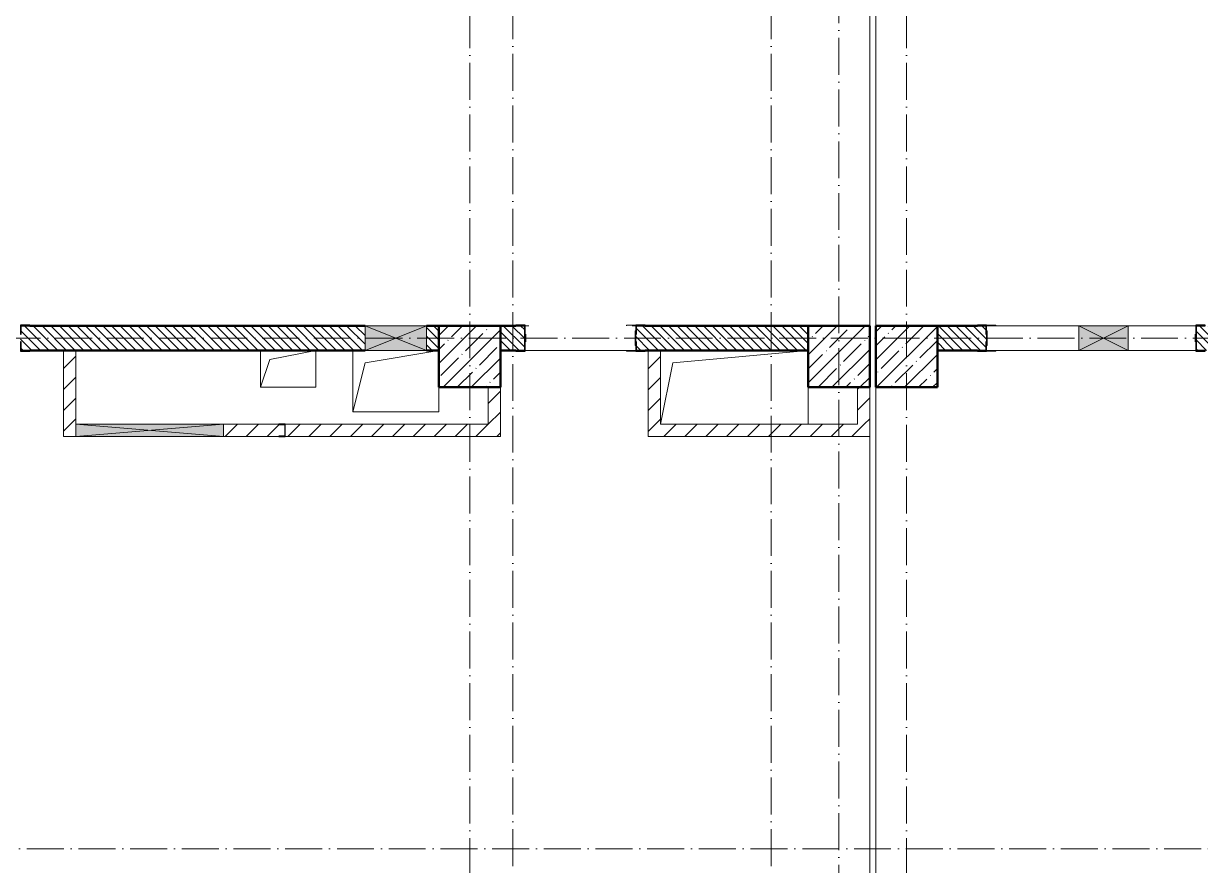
# Model space of a CAD drawing. Header units: millimetres. Extents: x -213536 to 1564669, y -45299 to 942238.
# Drawn here: x 609258 to 618820, y 573239 to 580082 of the extents above; entities that cross this region are included whole.
import ezdxf

# ---------------------------------------------------------------- set-up
doc = ezdxf.new("R2010")
doc.units = ezdxf.units.MM
doc.linetypes.add('50_200_ШТРИХ_1Т_ш5_п1_п1_', pattern=[700, 500, -100, 0, -100])
for name, color, linetype, lineweight in [('3.1) ЖБ окна 1.2 м', 102, 'Continuous', 30), ('A-DETL-GENF-OTLN', 7, 'Continuous', 9), ('A-FLOR-____-OTLN', 7, 'Continuous', 9), ('A-GENM-____-MCUT', 7, 'Continuous', 25), ('A-GENM-____-OTLN', 7, 'Continuous', 9), ('A-GENM-____-OTLN-1', 7, 'Continuous', 25), ('A-GLAZ-____-OTLN', 7, 'Continuous', 9), ('A-WALL-____-MCUT-2', 7, 'Continuous', 50), ('A-WALL-____-PATT-1', 7, 'Continuous', 9), ('A-WALL-FNSH-MCUT-1', 7, 'Continuous', 9), ('I-WALL-____-OTLN', 7, 'Continuous', 9), ('S-COLS-____-MCUT', 7, 'Continuous', 50), ('S-COLS-____-OTLN', 7, 'Continuous', 9), ('S-GRID-____-OTLN-1', 7, '50_200_ШТРИХ_1Т_ш5_п1_п1_', 9)]:
    doc.layers.add(name, color=color, linetype=linetype, lineweight=lineweight)
pattern_1 = [(45, (544282.64, 571544.04), (-84.85281, 84.85281), [])]
pattern_2 = [(135, (544282.637, 571544.04), (-35.35534, -35.35534), [])]

# ---------------------------------------------------------------- blocks, each defined once
blk = doc.blocks.new('BSC_Колонна _Прямоугольная - 500х500-V56-АР1_План отверстий 2 этажа в осях 1-64_А-ГГ')
at = {"layer": 'S-COLS-____-OTLN'}
h = blk.add_hatch(dxfattribs=at)
h.set_pattern_fill('FP_85', color=256, style=0, pattern_type=2)
h.set_pattern_definition([(45, (-68600, -5831.04), (-114.04925, 114.04925), []), (45, (-68485.95, -5831.04), (-114.04925, 114.04925), [201.613, -40.323, 3.353, -36.97])])
h.paths.add_polyline_path([(-250, -250), (250, -250), (250, 250), (-250, 250)], flags=0)
at = {"layer": 'S-COLS-____-MCUT'}
for p, q in [((250, 250), (-250, 250)), ((-250, 250), (-250, -250)), ((250, -250), (250, 250)), ((-250, -250), (250, -250))]:
    blk.add_line(p, q, dxfattribs=at)
blk = doc.blocks.new('BSC_Колонна _Прямоугольная - 500х500-V113-АР1_План отверстий 2 этажа в осях 1-64_А-ГГ')
at = {"layer": 'S-COLS-____-OTLN'}
h = blk.add_hatch(dxfattribs=at)
h.set_pattern_fill('FP_142', color=256, style=0, pattern_type=2)
h.set_pattern_definition([(45, (-71600, -5831.04), (-114.04925, 114.04925), []), (45, (-71485.95, -5831.04), (-114.04925, 114.04925), [201.613, -40.323, 3.353, -36.97])])
h.paths.add_polyline_path([(-250, -250), (250, -250), (250, 250), (-250, 250)], flags=0)
at = {"layer": 'S-COLS-____-MCUT'}
for p, q in [((250, 250), (-250, 250)), ((-250, 250), (-250, -250)), ((250, -250), (250, 250)), ((-250, -250), (250, -250))]:
    blk.add_line(p, q, dxfattribs=at)
blk = doc.blocks.new('BSC_Колонна _Прямоугольная - 500х500-V131-АР1_План отверстий 2 этажа в осях 1-64_А-ГГ')
at = {"layer": 'S-COLS-____-OTLN'}
h = blk.add_hatch(dxfattribs=at)
h.set_pattern_fill('FP_161', color=256, style=0, pattern_type=2)
h.set_pattern_definition([(45, (-72150, -5831.04), (-114.04925, 114.04925), []), (45, (-72035.95, -5831.04), (-114.04925, 114.04925), [201.613, -40.323, 3.353, -36.97])])
h.paths.add_polyline_path([(-250, -250), (250, -250), (250, 250), (-250, 250)], flags=0)
at = {"layer": 'S-COLS-____-MCUT'}
for p, q in [((250, 250), (-250, 250)), ((-250, 250), (-250, -250)), ((250, -250), (250, 250)), ((-250, -250), (250, -250))]:
    blk.add_line(p, q, dxfattribs=at)
blk = doc.blocks.new('Фахверк_СКБ_Уголок - 200_3960_зеркало-28268689-АР1_План отверстий 2 этажа в осях 1-64_А-ГГ')
at = {"layer": 'A-GENM-____-MCUT'}
for p, q in [((200, 156), (125, 156)), ((125, 156), (125, 81)), ((131, 81), (131, 150)), ((131, 150), (200, 150)), ((200, 150), (200, 156)), ((125, 81), (131, 81)), ((131, 19), (125, 19)), ((125, 19), (125, -56)), ((131, -50), (131, 19)), ((125, -56), (200, -56)), ((200, -50), (131, -50)), ((200, -56), (200, -50))]:
    blk.add_line(p, q, dxfattribs=at)
blk = doc.blocks.new('Фахверк_СКБ_Уголок - 200_3960-28268576-АР1_План отверстий 2 этажа в осях 1-64_А-ГГ')
at = {"layer": 'A-GENM-____-MCUT'}
for p, q in [((200, 156), (125, 156)), ((125, 156), (125, 81)), ((131, 81), (131, 150)), ((131, 150), (200, 150)), ((200, 150), (200, 156)), ((125, 81), (131, 81)), ((131, 19), (125, 19)), ((125, 19), (125, -56)), ((131, -50), (131, 19)), ((125, -56), (200, -56)), ((200, -50), (131, -50)), ((200, -56), (200, -50))]:
    blk.add_line(p, q, dxfattribs=at)
blk = doc.blocks.new('154_Стойка_СКБ_Уголок - СМ-2480_200-28346303-АР1_План отверстий 2 этажа в осях 1-64_А-ГГ')
at = {"layer": 'A-GENM-____-MCUT'}
for p, q in [((125, 156), (125, 81)), ((200, 156), (125, 156)), ((131, 81), (131, 150)), ((131, 150), (200, 150)), ((200, 150), (200, 156)), ((125, 81), (131, 81)), ((131, 19), (125, 19)), ((125, 19), (125, -56)), ((131, -50), (131, 19)), ((125, -56), (200, -56)), ((200, -50), (131, -50)), ((200, -56), (200, -50))]:
    blk.add_line(p, q, dxfattribs=at)
blk = doc.blocks.new('Стойка_Влож_Полоса боковая - Полоса-28213942-АР1_План отверстий 2 этажа в осях 1-64_А-ГГ')
at = {"layer": 'A-GENM-____-OTLN'}
for p, q in [((-5, 60), (0, 60)), ((-5, -60), (-5, 60)), ((0, 31), (0, -31)), ((0, -60), (-5, -60))]:
    blk.add_line(p, q, dxfattribs=at)
blk = doc.blocks.new('Стойка_Влож_Уголок_Опорный - Уголок-28213941-АР1_План отверстий 2 этажа в осях 1-64_А-ГГ')
at = {"layer": 'A-GENM-____-OTLN'}
for p, q in [((-212, -6), (-212, 0)), ((0, 0), (0, -6)), ((-212, -75), (-212, -6)), ((-212, -6), (-206, -6)), ((-212, -75), (-206, -75)), ((-6, -6), (0, -6)), ((-6, -75), (0, -75)), ((0, -6), (0, -75))]:
    blk.add_line(p, q, dxfattribs=at)
blk = doc.blocks.new('154_Фахверк_СКБ_Швеллер - Тип_100_3960-28318856-АР1_План отверстий 2 этажа в осях 1-64_А-ГГ')
at = {"layer": 'A-GENM-____-MCUT'}
for p, q in [((175, 50), (125, 50)), ((125, 50), (125, -50)), ((128, 47), (175, 47)), ((128, -47), (128, 47)), ((175, 47), (175, 50)), ((125, -50), (175, -50)), ((175, -47), (128, -47)), ((175, -50), (175, -47))]:
    blk.add_line(p, q, dxfattribs=at)
blk = doc.blocks.new('AR_Отверстие прямоугольное _в плите_ - AR_Отверстие прямоугольное _в плите_-30552548-АР1_План отверстий 2 этажа в осях 1-64_А-ГГ')
at = {"layer": 'A-GENM-____-OTLN'}
for p, q in [((-500, 200), (600, 300)), ((-600, -300), (-500, 200)), ((600, -300), (600, 0))]:
    blk.add_line(p, q, dxfattribs=at)
blk = doc.blocks.new('AR_Отверстие прямоугольное _в плите_ - AR_Отверстие прямоугольное _в плите_-30553029-АР1_План отверстий 2 этажа в осях 1-64_А-ГГ')
at = {"layer": 'A-GENM-____-OTLN'}
for p, q in [((-350, 250), (-350, -250)), ((-250, 150), (350, 250)), ((-350, -250), (-250, 150)), ((350, -250), (350, -50)), ((-350, -250), (350, -250))]:
    blk.add_line(p, q, dxfattribs=at)
blk = doc.blocks.new('AR_Отверстие прямоугольное _в плите_ - AR_Отверстие прямоугольное _в плите_-V184-АР1_План отверстий 2 этажа в осях 1-64_А-ГГ')
at = {"layer": 'A-GENM-____-OTLN'}
for p, q in [((-225, 150), (-225, -150)), ((-150, 75), (225, 150)), ((225, -150), (225, 150)), ((-225, -150), (-150, 75)), ((-225, -150), (225, -150))]:
    blk.add_line(p, q, dxfattribs=at)
blk = doc.blocks.new('AR_Отверстие прямоугольное _в стене__БезПР - AR_Отверстие прямоугольное _в стене__БезПР-36427847-АР1_План отверстий 2 этажа в осях 1-64_А-ГГ')
at = {"layer": 'A-GLAZ-____-OTLN'}
blk.add_hatch(color=256, dxfattribs=at).paths.add_polyline_path([(250, 100), (-250, 100), (-250, -100), (250, -100)], flags=0)
at = {"layer": 'A-DETL-GENF-OTLN'}
for p, q in [((-250, -100), (-250, 100)), ((-250, 100), (250, 100)), ((250, 100), (-250, -100)), ((-250, 100), (250, -100)), ((250, 100), (-250, 100)), ((-250, 100), (-250, -100)), ((250, 100), (250, -100)), ((250, -100), (250, 100)), ((250, -100), (-250, -100)), ((-250, -100), (250, -100))]:
    blk.add_line(p, q, dxfattribs=at)
at = {"layer": 'A-GLAZ-____-OTLN'}
blk.add_line((250, 100), (-250, 100), dxfattribs=at)
blk = doc.blocks.new('AR_Отверстие прямоугольное _в стене__БезПР - AR_Отверстие прямоугольное _в стене__БезПР-36428632-АР1_План отверстий 2 этажа в осях 1-64_А-ГГ')
at = {"layer": 'A-GLAZ-____-OTLN'}
blk.add_hatch(color=256, dxfattribs=at).paths.add_polyline_path([(-200, -100), (200, -100), (200, 100), (-200, 100)], flags=0)
at = {"layer": 'A-DETL-GENF-OTLN'}
for p, q in [((-200, -100), (-200, 100)), ((-200, 100), (200, 100)), ((200, 100), (-200, -100)), ((-200, 100), (200, -100)), ((200, 100), (-200, 100)), ((-200, 100), (-200, -100)), ((200, 100), (200, -100)), ((200, -100), (200, 100)), ((200, -100), (-200, -100)), ((-200, -100), (200, -100))]:
    blk.add_line(p, q, dxfattribs=at)
at = {"layer": 'A-GLAZ-____-OTLN'}
blk.add_line((200, 100), (-200, 100), dxfattribs=at)
blk = doc.blocks.new('AR_Отверстие прямоугольное _в стене__БезПР - AR_Отверстие прямоугольное _в стене__БезПР-36428102-АР1_План отверстий 2 этажа в осях 1-64_А-ГГ')
at = {"layer": 'A-GLAZ-____-OTLN'}
blk.add_hatch(color=256, dxfattribs=at).paths.add_polyline_path([(-600, 50), (-600, -50), (600, -50), (600, 50)], flags=0)
at = {"layer": 'A-DETL-GENF-OTLN'}
for p, q in [((-600, -50), (-600, 50)), ((-600, 50), (600, 50)), ((600, 50), (-600, -50)), ((-600, 50), (600, -50)), ((600, 50), (-600, 50)), ((-600, 50), (-600, -50)), ((600, 50), (600, -50)), ((600, -50), (600, 50)), ((600, -50), (-600, -50)), ((-600, -50), (600, -50))]:
    blk.add_line(p, q, dxfattribs=at)
at = {"layer": 'A-GLAZ-____-OTLN'}
blk.add_line((600, 50), (-600, 50), dxfattribs=at)
blk = doc.blocks.new('2этаж')
at = {"layer": 'S-GRID-____-OTLN-1', "color": 251, "ltscale": 0.6, "true_color": 0x636466}
for p, q in [((53358.3, 508896.9), (53358.3, 454533.3)), ((55458.3, 508896.9), (55458.3, 454750.2)), ((53008.3, 454750.2), (53008.3, 469166.5)), ((56008.3, 454533.3), (56008.3, 469166.5)), ((56558.3, 454750.2), (56558.3, 469166.5)), ((74727.1, 464997), (-20260.4, 464997)), ((88359, 460847), (-20260.4, 460847))]:
    blk.add_line(p, q, dxfattribs=at)

msp = doc.modelspace()

# ---------------------------------------------------------------- hatches: boundary and pattern name
at = {"layer": 'A-WALL-____-PATT-1'}
h = msp.add_hatch(dxfattribs=at)
h.set_pattern_fill('FP_6', color=256, style=0, pattern_type=2)
h.set_pattern_definition(pattern_2)
h.paths.add_polyline_path([(612532.6, 577425.1), (612632.6, 577425.1), (612632.6, 577625.1), (612532.6, 577625.1), (612532.6, 577431)], flags=0)
h.paths.add_polyline_path([(612032.6, 577425.1), (612032.6, 577625.1), (609238.6, 577624.7), (609238.6, 577556.1), (609232.6, 577556.1), (609232.6, 577494.1), (609238.6, 577494.1), (609238.6, 577425.1), (611432.6, 577425.1)], flags=0)
h.paths.add_polyline_path([(607457.6, 577425.1), (607526.6, 577425.1), (607526.6, 577494.1), (607532.6, 577494.1), (607532.6, 577556.1), (607526.6, 577556.1), (607526.6, 577625.1), (607132.6, 577625.1), (607132.6, 577425.1)], flags=0)
h = msp.add_hatch(dxfattribs=at)
h.set_pattern_fill('FP_6', color=256, style=0, pattern_type=2)
h.set_pattern_definition(pattern_2)
h.paths.add_polyline_path([(614307.6, 577425.1), (615632.6, 577425.1), (615632.6, 577625.1), (614238.6, 577625.1), (614238.6, 577556.1), (614232.6, 577556.1), (614232.6, 577494.1), (614238.6, 577494.1), (614238.6, 577425.1)], flags=0)
h.paths.add_polyline_path([(613257.6, 577425.1), (613326.6, 577425.1), (613326.6, 577494.1), (613332.6, 577494.1), (613332.6, 577556.1), (613326.6, 577556.1), (613326.6, 577625.1), (613132.6, 577625.1), (613132.6, 577425.1), (613200.1, 577425.1)], flags=0)
h = msp.add_hatch(dxfattribs=at)
h.set_pattern_fill('FP_6', color=256, style=0, pattern_type=2)
h.set_pattern_definition(pattern_2)
h.paths.add_polyline_path([(618988.6, 577425.1), (619182.6, 577425.1), (619182.6, 577625.1), (618788.6, 577625.1), (618788.6, 577556.1), (618782.6, 577556.1), (618782.6, 577494.1), (618788.6, 577494.1), (618788.6, 577425.1), (618857.6, 577425.1)], flags=0)
h.paths.add_polyline_path([(616682.6, 577425.1), (617076.6, 577425.1), (617076.6, 577494.1), (617082.6, 577494.1), (617082.6, 577556.1), (617076.6, 577556.1), (617076.6, 577625.1), (616682.6, 577625.1), (616682.6, 577465.1)], flags=0)
h = msp.add_hatch(dxfattribs=at)
h.set_pattern_fill('FP_4', color=256, style=0, pattern_type=2)
h.set_pattern_definition(pattern_1)
h.paths.add_polyline_path([(609682.6, 576725.1), (609682.6, 577425.1), (609582.6, 577425.1), (609582.6, 576725.1)], flags=0)
h = msp.add_hatch(dxfattribs=at)
h.set_pattern_fill('FP_4', color=256, style=0, pattern_type=2)
h.set_pattern_definition(pattern_1)
h.paths.add_polyline_path([(614432.6, 576825.1), (614432.6, 577425.1), (614332.6, 577425.1), (614332.6, 576825.1)], flags=0)
h = msp.add_hatch(dxfattribs=at)
h.set_pattern_fill('FP_4', color=256, style=0, pattern_type=2)
h.set_pattern_definition(pattern_1)
h.paths.add_polyline_path([(613132.6, 576825.1), (613132.6, 577125.1), (613032.6, 577125.1), (613032.6, 576825.1)], flags=0)
h = msp.add_hatch(dxfattribs=at)
h.set_pattern_fill('FP_4', color=256, style=0, pattern_type=2)
h.set_pattern_definition(pattern_1)
h.paths.add_polyline_path([(616132.6, 576825.1), (616132.6, 577125.1), (616032.6, 577125.1), (616032.6, 576825.1)], flags=0)
h = msp.add_hatch(dxfattribs=at)
h.set_pattern_fill('FP_4', color=256, style=0, pattern_type=2)
h.set_pattern_definition(pattern_1)
h.paths.add_polyline_path([(613132.6, 576725.1), (613132.6, 576825.1), (611382.6, 576825.1), (611382.6, 576725.1), (611432.6, 576725.1)], flags=0)
h.paths.add_polyline_path([(611332.6, 576725.1), (611332.6, 576728.1), (611379.6, 576728.1), (611379.6, 576822.1), (611332.6, 576822.1), (611332.6, 576825.1), (610882.6, 576825.1), (610882.6, 576725.1)], flags=0)
h = msp.add_hatch(dxfattribs=at)
h.set_pattern_fill('FP_4', color=256, style=0, pattern_type=2)
h.set_pattern_definition(pattern_1)
h.paths.add_polyline_path([(616132.6, 576725.1), (616132.6, 576825.1), (614332.6, 576825.1), (614332.6, 576725.1), (614967.5, 576725.1)], flags=0)

# ---------------------------------------------------------------- linework, layer by layer
at = {"layer": 'A-FLOR-____-OTLN'}
for p, q in [((616132.6, 577625.1), (616132.6, 580525.1)), ((616182.6, 580525.1), (616182.6, 577625.1)), ((611182.6, 577125.1), (611182.6, 577425.1)), ((611632.6, 577425.1), (611632.6, 577125.1)), ((611932.6, 576925.1), (611932.6, 577425.1)), ((611632.6, 577125.1), (611182.6, 577125.1)), ((612632.6, 577125.1), (612632.6, 576925.1)), ((615632.6, 577125.1), (615632.6, 576825.1)), ((616182.6, 577125.1), (616182.6, 570125.1)), ((612632.6, 576925.1), (611932.6, 576925.1)), ((616132.6, 570125.1), (616132.6, 576725.1))]:
    msp.add_line(p, q, dxfattribs=at)
at = {"layer": 'A-WALL-____-MCUT-2'}
for p, q in [((612032.6, 577625.1), (609307.6, 577625.1)), ((612632.6, 577625.1), (612532.6, 577625.1)), ((613257.6, 577625.1), (613132.6, 577625.1)), ((615632.6, 577625.1), (614307.6, 577625.1)), ((617007.6, 577625.1), (616682.6, 577625.1)), ((613332.6, 577494.1), (613332.6, 577556.1)), ((618782.6, 577556.1), (618782.6, 577494.1)), ((609307.6, 577425.1), (612032.6, 577425.1)), ((612532.6, 577425.1), (612632.6, 577425.1)), ((613132.6, 577425.1), (613257.6, 577425.1)), ((614307.6, 577425.1), (615632.6, 577425.1)), ((616682.6, 577425.1), (617007.6, 577425.1))]:
    msp.add_line(p, q, dxfattribs=at)
at = {"layer": 'A-WALL-FNSH-MCUT-1'}
for p, q in [((609582.6, 577425.1), (609582.6, 576725.1)), ((609682.6, 576825.1), (609682.6, 577425.1)), ((614332.6, 577425.1), (614332.6, 576725.1)), ((614432.6, 576825.1), (614432.6, 577425.1)), ((613032.6, 577125.1), (613032.6, 576825.1)), ((613132.6, 576725.1), (613132.6, 577125.1)), ((616032.6, 577125.1), (616032.6, 576825.1)), ((616132.6, 576725.1), (616132.6, 577125.1)), ((611332.6, 576825.1), (610882.6, 576825.1)), ((613032.6, 576825.1), (611382.6, 576825.1)), ((616032.6, 576825.1), (614432.6, 576825.1)), ((609582.6, 576725.1), (609682.6, 576725.1)), ((610882.6, 576725.1), (611332.6, 576725.1)), ((611382.6, 576725.1), (613132.6, 576725.1)), ((614332.6, 576725.1), (616132.6, 576725.1))]:
    msp.add_line(p, q, dxfattribs=at)
at = {"layer": 'I-WALL-____-OTLN'}
for p, q in [((613332.6, 577625.1), (613362.6, 577625.1)), ((614202.6, 577625.1), (614232.6, 577625.1)), ((617082.6, 577625.1), (617832.6, 577625.1)), ((618232.6, 577625.1), (618782.6, 577625.1)), ((614232.6, 577425.1), (613332.6, 577425.1)), ((617832.6, 577425.1), (617082.6, 577425.1)), ((618782.6, 577425.1), (618232.6, 577425.1))]:
    msp.add_line(p, q, dxfattribs=at)

# ---------------------------------------------------------------- block references
at = {"layer": '3.1) ЖБ окна 1.2 м'}
msp.add_blockref('2этаж', (559874.3, 112528.1), dxfattribs=at)
at = {"layer": 'A-GENM-____-OTLN'}
for name, p, rotation in [('Стойка_Влож_Уголок_Опорный - Уголок-28213941-АР1_План отверстий 2 этажа в осях 1-64_А-ГГ', (614232.6, 577419.1), 269.9999999999995), ('Стойка_Влож_Уголок_Опорный - Уголок-28213941-АР1_План отверстий 2 этажа в осях 1-64_А-ГГ', (617082.6, 577631.1), 89.99999999999955), ('Стойка_Влож_Полоса боковая - Полоса-28213942-АР1_План отверстий 2 этажа в осях 1-64_А-ГГ', (617082.6, 577525.1), 180)]:
    msp.add_blockref(name, p, dxfattribs=dict(at, rotation=rotation))
for name, p in [('Стойка_Влож_Полоса боковая - Полоса-28213942-АР1_План отверстий 2 этажа в осях 1-64_А-ГГ', (614232.6, 577525.1)), ('AR_Отверстие прямоугольное _в плите_ - AR_Отверстие прямоугольное _в плите_-V184-АР1_План отверстий 2 этажа в осях 1-64_А-ГГ', (611407.6, 577275.1)), ('AR_Отверстие прямоугольное _в плите_ - AR_Отверстие прямоугольное _в плите_-30553029-АР1_План отверстий 2 этажа в осях 1-64_А-ГГ', (612282.6, 577175.1)), ('AR_Отверстие прямоугольное _в плите_ - AR_Отверстие прямоугольное _в плите_-30552548-АР1_План отверстий 2 этажа в осях 1-64_А-ГГ', (615032.6, 577125.1))]:
    msp.add_blockref(name, p, dxfattribs=at)
at = {"layer": 'A-GENM-____-OTLN-1'}
for name, p in [('154_Стойка_СКБ_Уголок - СМ-2480_200-28346303-АР1_План отверстий 2 этажа в осях 1-64_А-ГГ', (609107.6, 577475.1)), ('154_Стойка_СКБ_Уголок - СМ-2480_200-28346303-АР1_План отверстий 2 этажа в осях 1-64_А-ГГ', (614107.6, 577475.1)), ('Фахверк_СКБ_Уголок - 200_3960-28268576-АР1_План отверстий 2 этажа в осях 1-64_А-ГГ', (618657.6, 577475.1))]:
    msp.add_blockref(name, p, dxfattribs=at)
at = {"layer": 'A-GENM-____-OTLN-1', "rotation": 180}
for name, p in [('Фахверк_СКБ_Уголок - 200_3960_зеркало-28268689-АР1_План отверстий 2 этажа в осях 1-64_А-ГГ', (613457.6, 577575.1)), ('154_Стойка_СКБ_Уголок - СМ-2480_200-28346303-АР1_План отверстий 2 этажа в осях 1-64_А-ГГ', (617207.6, 577575.1)), ('154_Фахверк_СКБ_Швеллер - Тип_100_3960-28318856-АР1_План отверстий 2 этажа в осях 1-64_А-ГГ', (611507.6, 576775.1))]:
    msp.add_blockref(name, p, dxfattribs=at)
at = {"layer": 'A-GLAZ-____-OTLN', "rotation": 180}
for name, p in [('AR_Отверстие прямоугольное _в стене__БезПР - AR_Отверстие прямоугольное _в стене__БезПР-36427847-АР1_План отверстий 2 этажа в осях 1-64_А-ГГ', (612282.6, 577525.1)), ('AR_Отверстие прямоугольное _в стене__БезПР - AR_Отверстие прямоугольное _в стене__БезПР-36428632-АР1_План отверстий 2 этажа в осях 1-64_А-ГГ', (618032.6, 577525.1)), ('AR_Отверстие прямоугольное _в стене__БезПР - AR_Отверстие прямоугольное _в стене__БезПР-36428102-АР1_План отверстий 2 этажа в осях 1-64_А-ГГ', (610282.6, 576775.1))]:
    msp.add_blockref(name, p, dxfattribs=at)
at = {"layer": 'S-COLS-____-OTLN'}
for name, p in [('BSC_Колонна _Прямоугольная - 500х500-V56-АР1_План отверстий 2 этажа в осях 1-64_А-ГГ', (612882.6, 577375.1)), ('BSC_Колонна _Прямоугольная - 500х500-V113-АР1_План отверстий 2 этажа в осях 1-64_А-ГГ', (615882.6, 577375.1)), ('BSC_Колонна _Прямоугольная - 500х500-V131-АР1_План отверстий 2 этажа в осях 1-64_А-ГГ', (616432.6, 577375.1))]:
    msp.add_blockref(name, p, dxfattribs=at)

doc.saveas('drawing.dxf')
